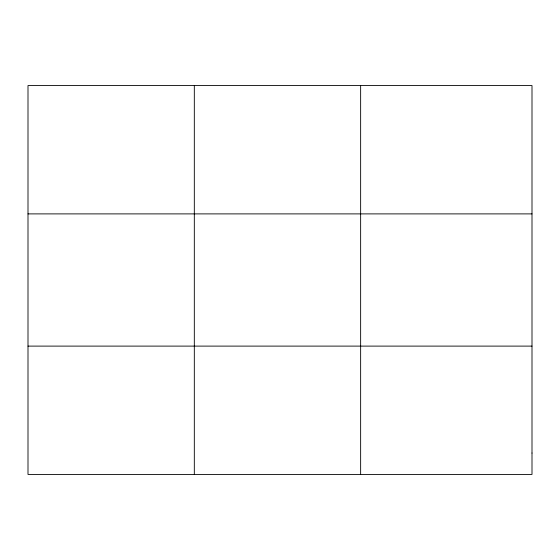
<?xml version="1.0" encoding="UTF-8"?>
<svg xmlns="http://www.w3.org/2000/svg" width="560" height="560" viewBox="0 0 560 560"><rect width="100%" height="100%" fill="white"/><g stroke="black" fill="none" stroke-linecap="round" stroke-linejoin="round"><path stroke-width="0.84" d="M194.32 474.432L194.32 85.568M360.64 474.432L360.64 85.568M28 213.892L532 213.892M28 346.108L532 346.108M532 453.04L532 474.432L28 474.432L28 85.568L532 85.568L532 453.04"/></g></svg>
